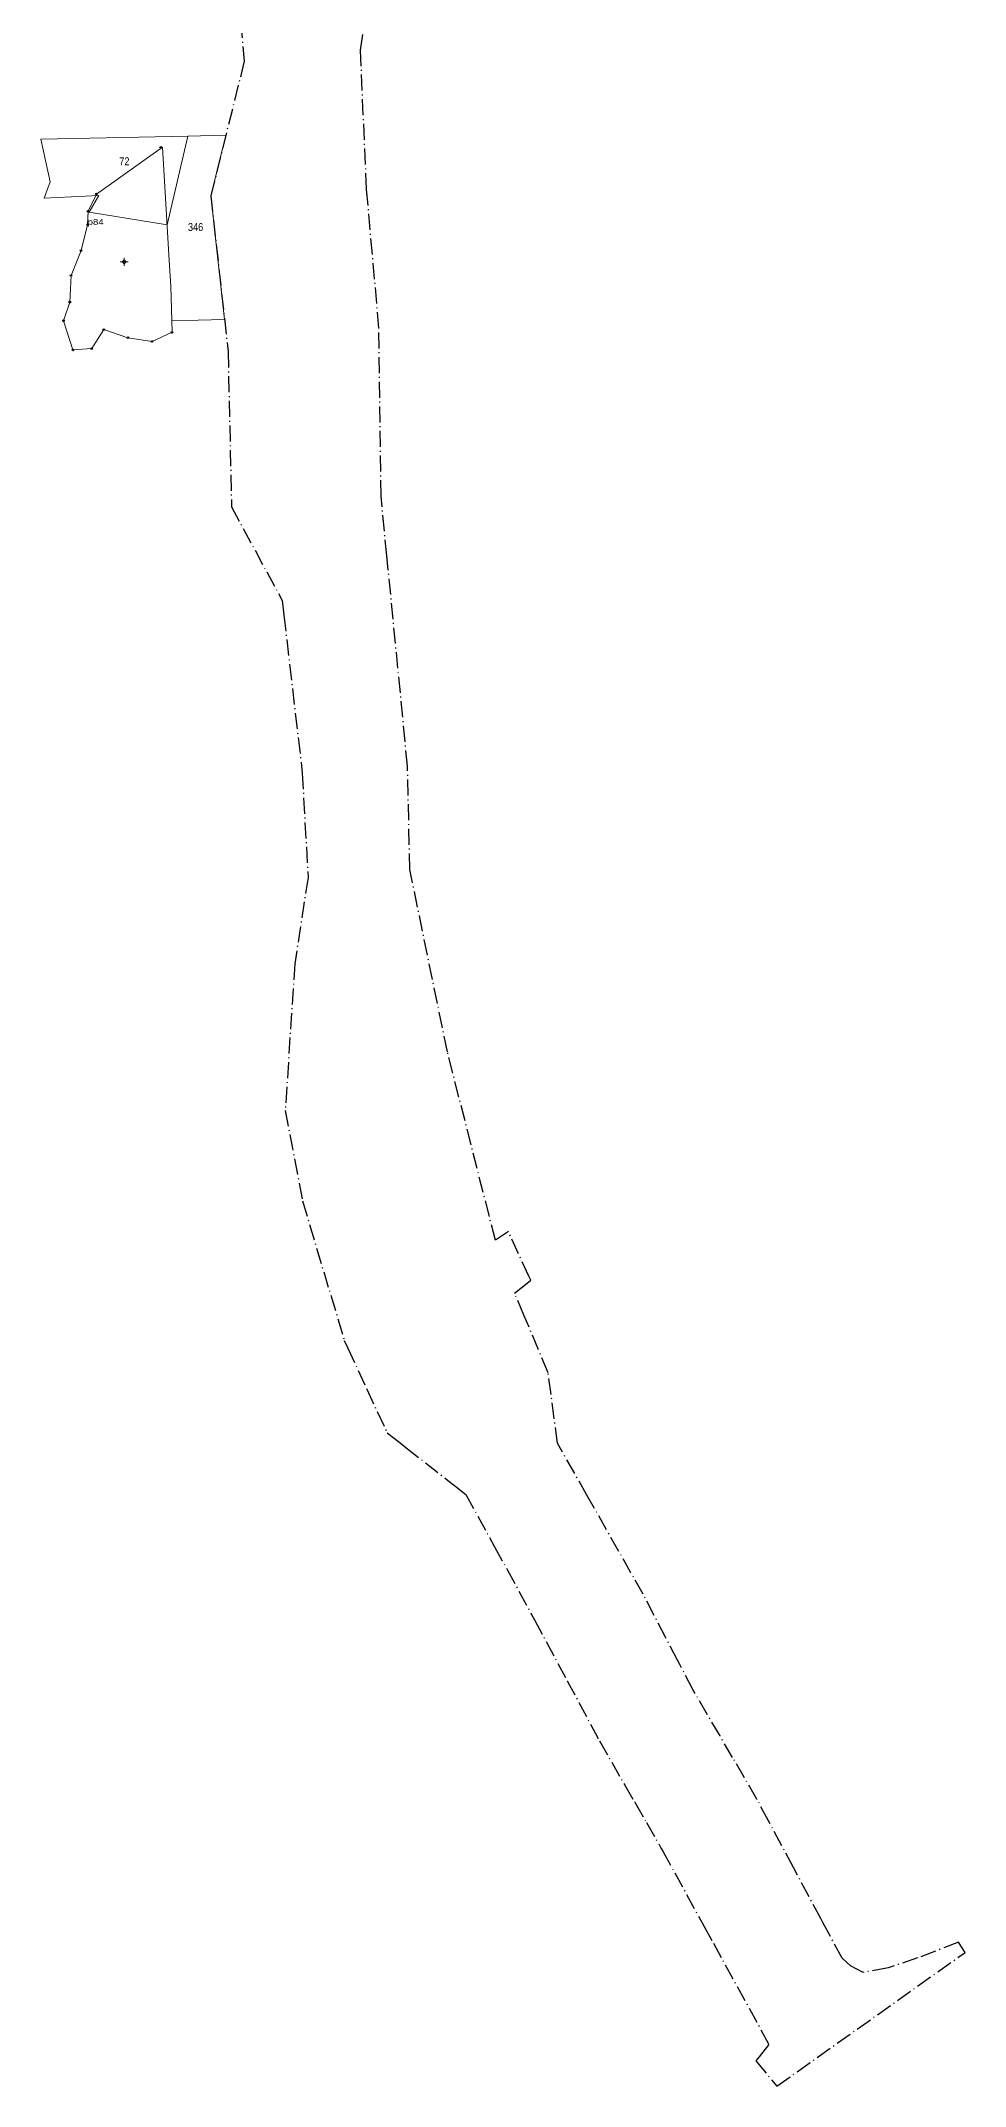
# Model space of a CAD drawing. Header units: metres. Extents: x 550508 to 551674, y 1839182 to 1840460.
# Drawn here: x 551385 to 551674, y 1839182 to 1839821 of the extents above; entities that cross this region are included whole.
import ezdxf
from ezdxf.enums import TextEntityAlignment as Align

# ---------------------------------------------------------------- set-up
doc = ezdxf.new("R2010")
doc.units = ezdxf.units.M
doc.header["$PDMODE"] = 32
doc.header["$PDSIZE"] = 0.5
doc.linetypes.add('DOT_DASHED', pattern=[7.7, 5, -1.2, 0.3, -1.2])
for name, color, linetype, lineweight in [('1', 7, 'Continuous', 13), ('10', 7, 'Continuous', 13), ('11', 7, 'Continuous', 13), ('30', 7, 'DOT_DASHED', 25)]:
    doc.layers.add(name, color=color, linetype=linetype, lineweight=lineweight)
doc.layers.add('7', color=7, linetype='Continuous')

msp = doc.modelspace()

# ---------------------------------------------------------------- hatches: boundary and pattern name
at = {"layer": '11'}
msp.add_hatch(color=256, dxfattribs=at).paths.add_polyline_path([(551411.62, 1839751.79, 1), (551411.32, 1839751.79, 1)])

# ---------------------------------------------------------------- linework, layer by layer
at = {"layer": '1'}
msp.add_lwpolyline([(551431.4, 1839791.15), (551424.88, 1839763.39), (551400.53, 1839767.4), (551403.58, 1839772.6), (551386.48, 1839771.7), (551388.39, 1839776.85), (551385.49, 1839790.12)], close=True, dxfattribs=at)
for points in [[(551424.88, 1839763.39), (551431.4, 1839791.15), (551443.25, 1839791.42)], [(551443.25, 1839791.42), (551438.57, 1839772.51), (551442.84, 1839733.82), (551426.34, 1839733.45)]]:
    msp.add_lwpolyline(points, dxfattribs=at)
at = {"layer": '10'}
msp.add_lwpolyline([(551426.44, 1839729.84), (551420.2, 1839726.94), (551412.66, 1839728.13), (551405.1, 1839730.64), (551401.34, 1839724.74), (551395.48, 1839724.32), (551392.55, 1839733.42), (551394.5, 1839739.25), (551394.91, 1839747.56), (551398.03, 1839755.36), (551400.08, 1839763.4), (551400.2, 1839767.62), (551402.8, 1839773), (551423.42, 1839787.65), (551425.55, 1839752.22), (551426.03, 1839744.28)], close=True, dxfattribs=at)
at = {"layer": '11'}
for p, q in [((551410.84, 1839751.79), (551410.22, 1839751.79)), ((551411.47, 1839753.04), (551411.47, 1839752.41)), ((551411.47, 1839751.16), (551411.47, 1839750.54)), ((551412.72, 1839751.79), (551412.09, 1839751.79))]:
    msp.add_line(p, q, dxfattribs=at)
msp.add_lwpolyline([(551411.47, 1839752.41), (551410.84, 1839751.79), (551411.47, 1839751.16), (551412.09, 1839751.79)], close=True, dxfattribs=at)
msp.add_circle((551411.47, 1839751.79), 0.15, dxfattribs=at)
at = {"layer": '30'}
for points in [[(551674.15, 1839223.52), (551672.14, 1839226.73), (551659.33, 1839221.79), (551650.13, 1839218.68), (551642.28, 1839217.3), (551638.32, 1839219.34), (551635.72, 1839221.72), (551629.74, 1839232.89), (551629.09, 1839234.11), (551620.54, 1839250.09), (551612.75, 1839264.66), (551609.2, 1839271.29), (551609.11, 1839271.46), (551601.55, 1839284.41), (551597.61, 1839291.18), (551589.14, 1839305.68), (551585.04, 1839313.53), (551584.37, 1839314.81), (551580.62, 1839322), (551573.59, 1839335.46), (551569.79, 1839342.17), (551556.03, 1839366.46), (551546.85, 1839382.66), (551543.93, 1839404.69), (551537.64, 1839419.65), (551537.44, 1839420.12), (551536.37, 1839422.67), (551533.46, 1839429.59), (551537.32, 1839432.66), (551538.47, 1839433.57), (551537.89, 1839434.84), (551531.49, 1839448.84), (551527.46, 1839446.07), (551512.46, 1839504.96), (551500.73, 1839561.96), (551500.01, 1839594.2), (551493.55, 1839659.98), (551491.72, 1839678.58), (551491.07, 1839731.13), (551487.21, 1839774.56), (551485.3, 1839817.97), (551490.86, 1839857.05)], [(551445.68, 1839849.78), (551448.98, 1839814.54), (551438.57, 1839772.51), (551443.94, 1839723.78), (551445.03, 1839675.24), (551460.86, 1839645.99), (551461.39, 1839641.42), (551467.13, 1839592.05), (551468.92, 1839559.4), (551464.76, 1839532.45), (551461.81, 1839486.66), (551467.19, 1839458.39), (551480.26, 1839414.72), (551481.33, 1839412.4), (551487.26, 1839399.53), (551493.65, 1839385.9), (551497.15, 1839383.16), (551499.5, 1839381.32), (551512.51, 1839371.15), (551514.66, 1839369.47), (551518.25, 1839366.66), (551527.18, 1839350.32), (551531.09, 1839343.18), (551538.87, 1839328.94), (551539.68, 1839327.44), (551549.89, 1839308.4), (551559.93, 1839289.66), (551567.9, 1839275.79), (551570.85, 1839270.67), (551571.09, 1839270.24), (551574.61, 1839264.12), (551579.27, 1839256.02), (551579.77, 1839255.14), (551592.65, 1839231.66), (551595.55, 1839226.38), (551612.87, 1839194.81), (551609.81, 1839190.94), (551608.83, 1839189.69), (551615.39, 1839181.76), (551674.15, 1839223.52)]]:
    msp.add_lwpolyline(points, dxfattribs=at)
at = {"layer": '7'}
for p in [(551422.96, 1839787.63), (551402.8, 1839773), (551400.08, 1839763.41), (551400.2, 1839767.62), (551398.03, 1839755.36), (551394.91, 1839747.56), (551394.5, 1839739.25), (551392.55, 1839733.42), (551405.1, 1839730.64), (551395.48, 1839724.32), (551401.34, 1839724.73), (551412.66, 1839728.13), (551420.2, 1839726.94), (551426.44, 1839729.84)]:
    msp.add_point(p, dxfattribs=at)

# ---------------------------------------------------------------- texts
at = {"layer": '1', "width": 0.85}
for s, p in [('72', (551411.56, 1839781.99)), ('346', (551433.8, 1839761.46))]:
    msp.add_text(s, height=2.5, dxfattribs=at).set_placement(p, align=Align.CENTER)
at = {"layer": '10', "width": 1.25}
msp.add_text('p84', height=1.8, dxfattribs=at).set_placement((551400.08, 1839763.4))

doc.saveas('drawing.dxf')
